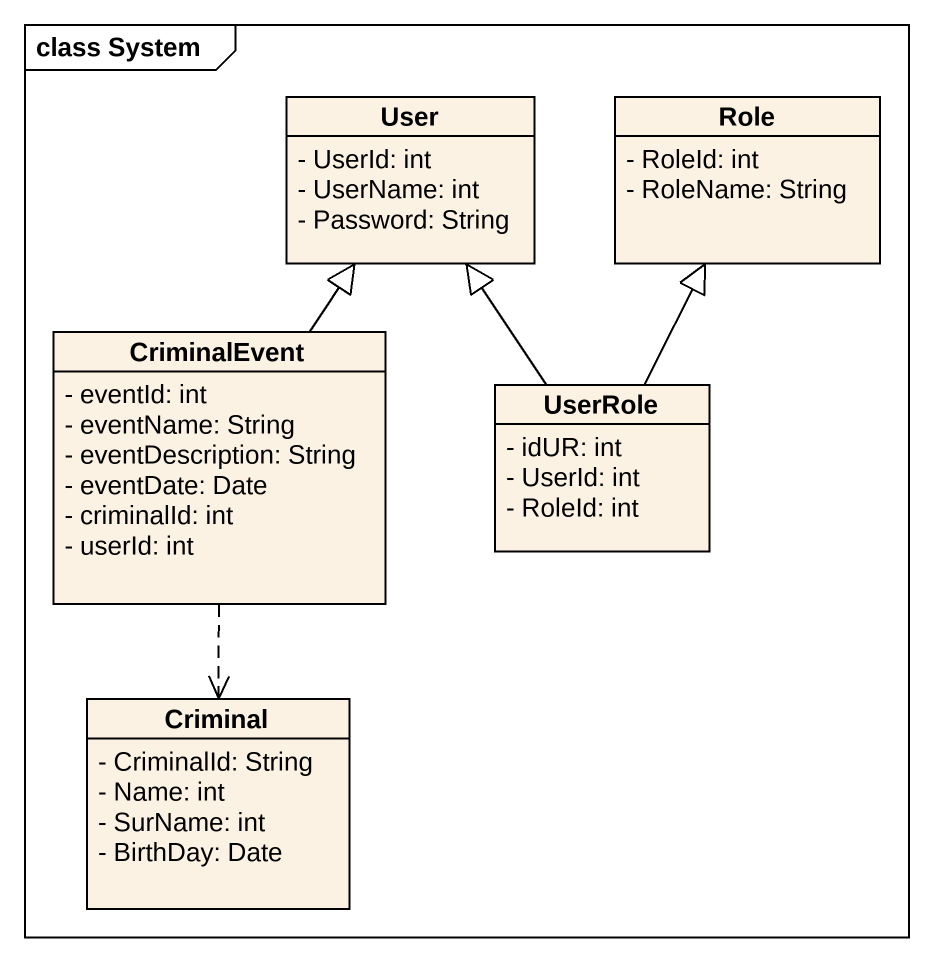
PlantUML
@startuml
mainframe class System
hide circle
hide empty members
skinparam classAttributeIconSize 0
class User {
  - UserId: int
  - UserName: int
  - Password: String
}
class Role {
  - RoleId: int
  - RoleName: String
}
class CriminalEvent {
  - eventId: int
  - eventName: String
  - eventDescription: String
  - eventDate: Date
  - criminalId: int
  - userId: int
}
class UserRole {
  - idUR: int
  - UserId: int
  - RoleId: int
}
class Criminal {
  - CriminalId: String
  - Name: int
  - SurName: int
  - BirthDay: Date
}
CriminalEvent -up-|> User
UserRole -up-|> User
UserRole -up-|> Role
Criminal <.up. CriminalEvent
@enduml
